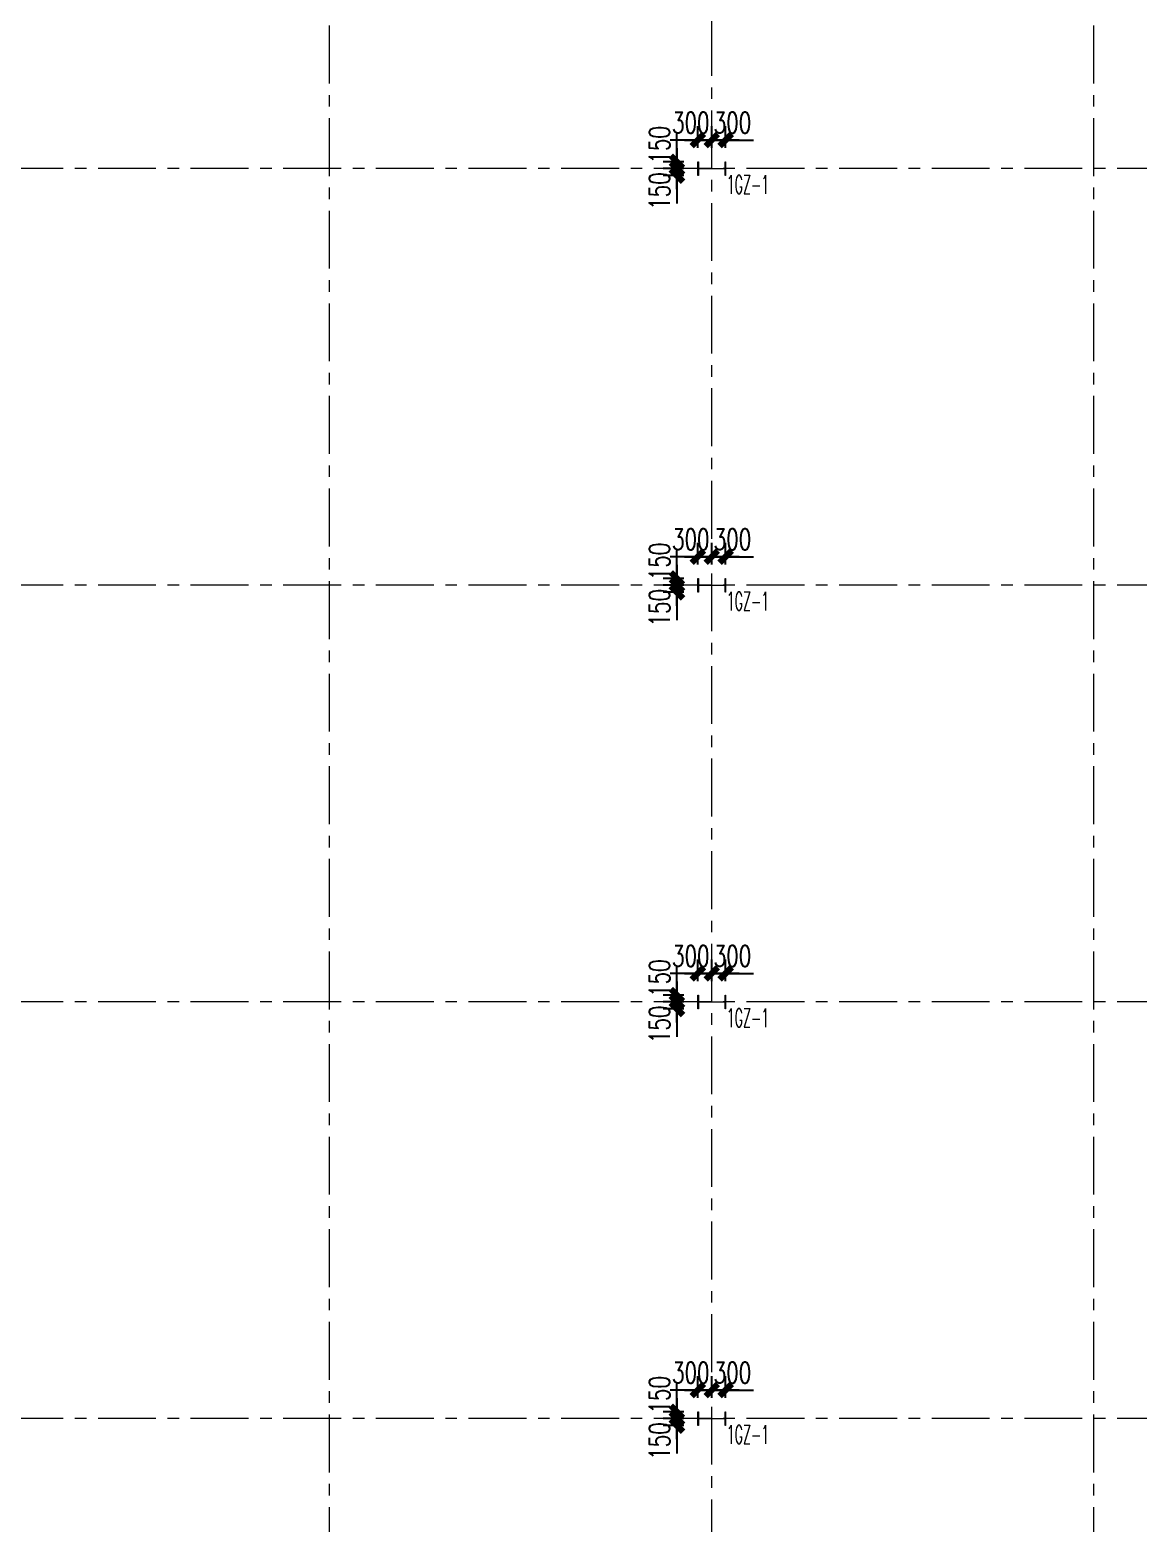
# Model space of a CAD drawing. Extents: x -1201378 to 2367219, y -619313 to 244905.
# Drawn here: x 119920 to 143847, y 180395 to 212650 of the extents above; entities that cross this region are included whole.
import ezdxf
from ezdxf.enums import TextEntityAlignment as Align

# ---------------------------------------------------------------- set-up
doc = ezdxf.new("R2010")
doc.units = 0
doc.header["$LTSCALE"] = 1000
doc.linetypes.add('CENTER', pattern=[2, 1.25, -0.25, 0.25, -0.25])
doc.layers.get('0').update_dxf_attribs({"linetype": 'CONTINUOUS'})
doc.layers.get('Defpoints').update_dxf_attribs({"linetype": 'CONTINUOUS'})
for name, color, linetype, lineweight in [('S-axis', 111, 'CONTINUOUS', 0), ('S-col', 2, 'CONTINUOUS', 0), ('S-dote', 5, 'CENTER', 0)]:
    doc.layers.add(name, color=color, linetype=linetype, lineweight=lineweight)
doc.layers.add('S-DIMZ', color=115, linetype='CONTINUOUS')
doc.layers.add('S-SGJ', color=21, linetype='CONTINUOUS')
doc.styles.add('SS1', font='tj-romans1.shx', dxfattribs={"width": 0.7, "bigfont": 'tj-hztxt1.shx'})
doc.dimstyles.new('S-150-ARCHI', dxfattribs={"dimscale": 150, "dimtxt": 3, "dimasz": 2, "dimexe": 2, "dimexo": 2, "dimgap": 1, "dimtad": 1, "dimdec": 0, "dimzin": 0, "dimdsep": 46, "dimtxsty": 'SS1', "dimblk1": 'TT', "dimblk2": 'TT', "dimsah": 1, "dimcen": 1, "dimclrd": 256, "dimclre": 256, "dimclrt": 256, "dimadec": 0, "dimazin": 0, "dimtfac": 1, "dimtdec": 0, "dimtix": 1, "dimtmove": 2, "dimatfit": 0, "dimldrblk": 'TT', "dimfxl": 2, "dimtolj": 1, "dimtzin": 0, "dimarcsym": 0})

# ---------------------------------------------------------------- blocks, each defined once
blk = doc.blocks.new('_FZH')
at = {"layer": 'S-col'}
blk.add_lwpolyline([(-0.375, -0.188), (-0.375, 0.187), (-0.36, 0.187), (-0.36, 0.005), (0.36, 0.005), (0.36, 0.187), (0.375, 0.187), (0.375, -0.188), (0.36, -0.188), (0.36, -0.005), (-0.36, -0.005), (-0.36, -0.188)], close=True, dxfattribs=at)
blk = doc.blocks.new('w4234324')
at = {"layer": 'S-col', "xscale": 800.0000000000005, "yscale": 800.0000000000005, "zscale": 800.0000000000005}
for p in [(-210454, 813820), (-210454, 804820), (-210454, 795820), (-210454, 786820)]:
    blk.add_blockref('_FZH', p, dxfattribs=at)
blk = doc.blocks.new('1#轴网')
at = {"layer": 'S-dote'}
for p, q in [((-173608.5, 18867), (-173608.5, 124689.3)), ((-165358.5, 19033.1), (-165358.5, 124689.3)), ((-157108.5, 18867), (-157108.5, 124689.3)), ((-99358.5, 97027), (-216950.7, 97027)), ((-99358.5, 88027), (-216950.7, 88027)), ((-99358.5, 79027), (-216950.7, 79027)), ((-99358.5, 70027), (-216950.7, 70027))]:
    blk.add_line(p, q, dxfattribs=at)
blk = doc.blocks.new('TT')
blk.add_line((-0.97, 0), (0.97, 0))
at = {"const_width": 0.45}
blk.add_lwpolyline([(-0.44, -0.44), (0.44, 0.44)], dxfattribs=at)
blk = doc.blocks.new('*D4955')
at = {"layer": 'Defpoints', "color": 0, "transparency": 16777216}
for p in [(133890, 182652), (134342, 182652), (134342, 182502)]:
    blk.add_point(p, dxfattribs=at)
at = {"layer": 'S-DIMZ', "lineweight": -2, "transparency": 16777216}
for p, q in [((133890, 182952), (133890, 183252)), ((134042, 182652), (133590, 182652)), ((133890, 182502), (133890, 182652)), ((134042, 182502), (133590, 182502)), ((133890, 182202), (133890, 181902))]:
    blk.add_line(p, q, dxfattribs=at)
at = {"layer": 'S-DIMZ', "lineweight": -2, "transparency": 16777216, "xscale": 300, "yscale": 300, "zscale": 300}
for p, rotation in [((133890, 182652), 270), ((133890, 182502), 90)]:
    blk.add_blockref('TT', p, dxfattribs=dict(at, rotation=rotation))
at = {"layer": 'S-DIMZ', "transparency": 16777216, "insert": (133515, 182168), "char_height": 450, "attachment_point": 5, "rotation": 90, "style": 'SS1'}
blk.add_mtext('\\A1;150', dxfattribs=at)
blk = doc.blocks.new('*D4956')
at = {"layer": 'Defpoints', "color": 0, "transparency": 16777216}
for p in [(133890, 182802), (134342, 182802), (134342, 182652)]:
    blk.add_point(p, dxfattribs=at)
at = {"layer": 'S-DIMZ', "lineweight": -2, "transparency": 16777216}
for p, q in [((133890, 183102), (133890, 183402)), ((134042, 182802), (133590, 182802)), ((134042, 182652), (133590, 182652)), ((133890, 182652), (133890, 182802)), ((133890, 182352), (133890, 182052))]:
    blk.add_line(p, q, dxfattribs=at)
at = {"layer": 'S-DIMZ', "lineweight": -2, "transparency": 16777216, "xscale": 300, "yscale": 300, "zscale": 300}
for p, rotation in [((133890, 182802), 270), ((133890, 182652), 90)]:
    blk.add_blockref('TT', p, dxfattribs=dict(at, rotation=rotation))
at = {"layer": 'S-DIMZ', "transparency": 16777216, "insert": (133515, 183167), "char_height": 450, "attachment_point": 5, "rotation": 90, "style": 'SS1'}
blk.add_mtext('\\A1;150', dxfattribs=at)
blk = doc.blocks.new('*D4957')
at = {"layer": 'Defpoints', "color": 0, "transparency": 16777216}
for p in [(134642, 183270), (134342, 182802), (134642, 182802)]:
    blk.add_point(p, dxfattribs=at)
at = {"layer": 'S-DIMZ', "lineweight": -2, "transparency": 16777216}
for p, q in [((134342, 183102), (134342, 183570)), ((134642, 183102), (134642, 183570)), ((134042, 183270), (133742, 183270)), ((134342, 183270), (134642, 183270)), ((134942, 183270), (135242, 183270))]:
    blk.add_line(p, q, dxfattribs=at)
at = {"layer": 'S-DIMZ', "lineweight": -2, "transparency": 16777216, "xscale": 300, "yscale": 300, "zscale": 300}
blk.add_blockref('TT', (134342, 183270), dxfattribs=at)
at = {"layer": 'S-DIMZ', "lineweight": -2, "transparency": 16777216, "xscale": 300, "yscale": 300, "zscale": 300, "rotation": 180}
blk.add_blockref('TT', (134642, 183270), dxfattribs=at)
at = {"layer": 'S-DIMZ', "transparency": 16777216, "insert": (134189, 183645), "char_height": 450, "attachment_point": 5, "style": 'SS1'}
blk.add_mtext('\\A1;300', dxfattribs=at)
blk = doc.blocks.new('*D4958')
at = {"layer": 'Defpoints', "color": 0, "transparency": 16777216}
for p in [(134942, 183270), (134642, 182802), (134942, 182802)]:
    blk.add_point(p, dxfattribs=at)
at = {"layer": 'S-DIMZ', "lineweight": -2, "transparency": 16777216}
for p, q in [((134642, 183102), (134642, 183570)), ((134942, 183102), (134942, 183570)), ((134342, 183270), (134042, 183270)), ((134642, 183270), (134942, 183270)), ((135242, 183270), (135542, 183270))]:
    blk.add_line(p, q, dxfattribs=at)
at = {"layer": 'S-DIMZ', "lineweight": -2, "transparency": 16777216, "xscale": 300, "yscale": 300, "zscale": 300}
blk.add_blockref('TT', (134642, 183270), dxfattribs=at)
at = {"layer": 'S-DIMZ', "lineweight": -2, "transparency": 16777216, "xscale": 300, "yscale": 300, "zscale": 300, "rotation": 180}
blk.add_blockref('TT', (134942, 183270), dxfattribs=at)
at = {"layer": 'S-DIMZ', "transparency": 16777216, "insert": (135089, 183645), "char_height": 450, "attachment_point": 5, "style": 'SS1'}
blk.add_mtext('\\A1;300', dxfattribs=at)
blk = doc.blocks.new('*D4939')
at = {"layer": 'Defpoints', "color": 0, "transparency": 16777216}
for p in [(133890, 191652), (134342, 191652), (134342, 191502)]:
    blk.add_point(p, dxfattribs=at)
at = {"layer": 'S-DIMZ', "lineweight": -2, "transparency": 16777216}
for p, q in [((133890, 191952), (133890, 192252)), ((134042, 191652), (133590, 191652)), ((133890, 191502), (133890, 191652)), ((134042, 191502), (133590, 191502)), ((133890, 191202), (133890, 190902))]:
    blk.add_line(p, q, dxfattribs=at)
at = {"layer": 'S-DIMZ', "lineweight": -2, "transparency": 16777216, "xscale": 300, "yscale": 300, "zscale": 300}
for p, rotation in [((133890, 191652), 270), ((133890, 191502), 90)]:
    blk.add_blockref('TT', p, dxfattribs=dict(at, rotation=rotation))
at = {"layer": 'S-DIMZ', "transparency": 16777216, "insert": (133515, 191168), "char_height": 450, "attachment_point": 5, "rotation": 90, "style": 'SS1'}
blk.add_mtext('\\A1;150', dxfattribs=at)
blk = doc.blocks.new('*D4940')
at = {"layer": 'Defpoints', "color": 0, "transparency": 16777216}
for p in [(133890, 191802), (134342, 191802), (134342, 191652)]:
    blk.add_point(p, dxfattribs=at)
at = {"layer": 'S-DIMZ', "lineweight": -2, "transparency": 16777216}
for p, q in [((133890, 192102), (133890, 192402)), ((134042, 191802), (133590, 191802)), ((134042, 191652), (133590, 191652)), ((133890, 191652), (133890, 191802)), ((133890, 191352), (133890, 191052))]:
    blk.add_line(p, q, dxfattribs=at)
at = {"layer": 'S-DIMZ', "lineweight": -2, "transparency": 16777216, "xscale": 300, "yscale": 300, "zscale": 300}
for p, rotation in [((133890, 191802), 270), ((133890, 191652), 90)]:
    blk.add_blockref('TT', p, dxfattribs=dict(at, rotation=rotation))
at = {"layer": 'S-DIMZ', "transparency": 16777216, "insert": (133515, 192167), "char_height": 450, "attachment_point": 5, "rotation": 90, "style": 'SS1'}
blk.add_mtext('\\A1;150', dxfattribs=at)
blk = doc.blocks.new('*D4941')
at = {"layer": 'Defpoints', "color": 0, "transparency": 16777216}
for p in [(134642, 192270), (134342, 191802), (134642, 191802)]:
    blk.add_point(p, dxfattribs=at)
at = {"layer": 'S-DIMZ', "lineweight": -2, "transparency": 16777216}
for p, q in [((134342, 192102), (134342, 192570)), ((134642, 192102), (134642, 192570)), ((134042, 192270), (133742, 192270)), ((134342, 192270), (134642, 192270)), ((134942, 192270), (135242, 192270))]:
    blk.add_line(p, q, dxfattribs=at)
at = {"layer": 'S-DIMZ', "lineweight": -2, "transparency": 16777216, "xscale": 300, "yscale": 300, "zscale": 300}
blk.add_blockref('TT', (134342, 192270), dxfattribs=at)
at = {"layer": 'S-DIMZ', "lineweight": -2, "transparency": 16777216, "xscale": 300, "yscale": 300, "zscale": 300, "rotation": 180}
blk.add_blockref('TT', (134642, 192270), dxfattribs=at)
at = {"layer": 'S-DIMZ', "transparency": 16777216, "insert": (134189, 192645), "char_height": 450, "attachment_point": 5, "style": 'SS1'}
blk.add_mtext('\\A1;300', dxfattribs=at)
blk = doc.blocks.new('*D4942')
at = {"layer": 'Defpoints', "color": 0, "transparency": 16777216}
for p in [(134942, 192270), (134642, 191802), (134942, 191802)]:
    blk.add_point(p, dxfattribs=at)
at = {"layer": 'S-DIMZ', "lineweight": -2, "transparency": 16777216}
for p, q in [((134642, 192102), (134642, 192570)), ((134942, 192102), (134942, 192570)), ((134342, 192270), (134042, 192270)), ((134642, 192270), (134942, 192270)), ((135242, 192270), (135542, 192270))]:
    blk.add_line(p, q, dxfattribs=at)
at = {"layer": 'S-DIMZ', "lineweight": -2, "transparency": 16777216, "xscale": 300, "yscale": 300, "zscale": 300}
blk.add_blockref('TT', (134642, 192270), dxfattribs=at)
at = {"layer": 'S-DIMZ', "lineweight": -2, "transparency": 16777216, "xscale": 300, "yscale": 300, "zscale": 300, "rotation": 180}
blk.add_blockref('TT', (134942, 192270), dxfattribs=at)
at = {"layer": 'S-DIMZ', "transparency": 16777216, "insert": (135089, 192645), "char_height": 450, "attachment_point": 5, "style": 'SS1'}
blk.add_mtext('\\A1;300', dxfattribs=at)
blk = doc.blocks.new('*D4959')
at = {"layer": 'Defpoints', "color": 0, "transparency": 16777216}
for p in [(133890, 200652), (134342, 200652), (134342, 200502)]:
    blk.add_point(p, dxfattribs=at)
at = {"layer": 'S-DIMZ', "lineweight": -2, "transparency": 16777216}
for p, q in [((133890, 200952), (133890, 201252)), ((134042, 200652), (133590, 200652)), ((133890, 200502), (133890, 200652)), ((134042, 200502), (133590, 200502)), ((133890, 200202), (133890, 199902))]:
    blk.add_line(p, q, dxfattribs=at)
at = {"layer": 'S-DIMZ', "lineweight": -2, "transparency": 16777216, "xscale": 300, "yscale": 300, "zscale": 300}
for p, rotation in [((133890, 200652), 270), ((133890, 200502), 90)]:
    blk.add_blockref('TT', p, dxfattribs=dict(at, rotation=rotation))
at = {"layer": 'S-DIMZ', "transparency": 16777216, "insert": (133515, 200168), "char_height": 450, "attachment_point": 5, "rotation": 90, "style": 'SS1'}
blk.add_mtext('\\A1;150', dxfattribs=at)
blk = doc.blocks.new('*D4960')
at = {"layer": 'Defpoints', "color": 0, "transparency": 16777216}
for p in [(133890, 200802), (134342, 200802), (134342, 200652)]:
    blk.add_point(p, dxfattribs=at)
at = {"layer": 'S-DIMZ', "lineweight": -2, "transparency": 16777216}
for p, q in [((133890, 201102), (133890, 201402)), ((134042, 200802), (133590, 200802)), ((134042, 200652), (133590, 200652)), ((133890, 200652), (133890, 200802)), ((133890, 200352), (133890, 200052))]:
    blk.add_line(p, q, dxfattribs=at)
at = {"layer": 'S-DIMZ', "lineweight": -2, "transparency": 16777216, "xscale": 300, "yscale": 300, "zscale": 300}
for p, rotation in [((133890, 200802), 270), ((133890, 200652), 90)]:
    blk.add_blockref('TT', p, dxfattribs=dict(at, rotation=rotation))
at = {"layer": 'S-DIMZ', "transparency": 16777216, "insert": (133515, 201167), "char_height": 450, "attachment_point": 5, "rotation": 90, "style": 'SS1'}
blk.add_mtext('\\A1;150', dxfattribs=at)
blk = doc.blocks.new('*D4961')
at = {"layer": 'Defpoints', "color": 0, "transparency": 16777216}
for p in [(134642, 201270), (134342, 200802), (134642, 200802)]:
    blk.add_point(p, dxfattribs=at)
at = {"layer": 'S-DIMZ', "lineweight": -2, "transparency": 16777216}
for p, q in [((134342, 201102), (134342, 201570)), ((134642, 201102), (134642, 201570)), ((134042, 201270), (133742, 201270)), ((134342, 201270), (134642, 201270)), ((134942, 201270), (135242, 201270))]:
    blk.add_line(p, q, dxfattribs=at)
at = {"layer": 'S-DIMZ', "lineweight": -2, "transparency": 16777216, "xscale": 300, "yscale": 300, "zscale": 300}
blk.add_blockref('TT', (134342, 201270), dxfattribs=at)
at = {"layer": 'S-DIMZ', "lineweight": -2, "transparency": 16777216, "xscale": 300, "yscale": 300, "zscale": 300, "rotation": 180}
blk.add_blockref('TT', (134642, 201270), dxfattribs=at)
at = {"layer": 'S-DIMZ', "transparency": 16777216, "insert": (134189, 201645), "char_height": 450, "attachment_point": 5, "style": 'SS1'}
blk.add_mtext('\\A1;300', dxfattribs=at)
blk = doc.blocks.new('*D4962')
at = {"layer": 'Defpoints', "color": 0, "transparency": 16777216}
for p in [(134942, 201270), (134642, 200802), (134942, 200802)]:
    blk.add_point(p, dxfattribs=at)
at = {"layer": 'S-DIMZ', "lineweight": -2, "transparency": 16777216}
for p, q in [((134642, 201102), (134642, 201570)), ((134942, 201102), (134942, 201570)), ((134342, 201270), (134042, 201270)), ((134642, 201270), (134942, 201270)), ((135242, 201270), (135542, 201270))]:
    blk.add_line(p, q, dxfattribs=at)
at = {"layer": 'S-DIMZ', "lineweight": -2, "transparency": 16777216, "xscale": 300, "yscale": 300, "zscale": 300}
blk.add_blockref('TT', (134642, 201270), dxfattribs=at)
at = {"layer": 'S-DIMZ', "lineweight": -2, "transparency": 16777216, "xscale": 300, "yscale": 300, "zscale": 300, "rotation": 180}
blk.add_blockref('TT', (134942, 201270), dxfattribs=at)
at = {"layer": 'S-DIMZ', "transparency": 16777216, "insert": (135089, 201645), "char_height": 450, "attachment_point": 5, "style": 'SS1'}
blk.add_mtext('\\A1;300', dxfattribs=at)
blk = doc.blocks.new('*D4963')
at = {"layer": 'Defpoints', "color": 0, "transparency": 16777216}
for p in [(133890, 209652), (134342, 209652), (134342, 209502)]:
    blk.add_point(p, dxfattribs=at)
at = {"layer": 'S-DIMZ', "lineweight": -2, "transparency": 16777216}
for p, q in [((133890, 209952), (133890, 210252)), ((134042, 209652), (133590, 209652)), ((134042, 209502), (133590, 209502)), ((133890, 209502), (133890, 209652)), ((133890, 209202), (133890, 208902))]:
    blk.add_line(p, q, dxfattribs=at)
at = {"layer": 'S-DIMZ', "lineweight": -2, "transparency": 16777216, "xscale": 300, "yscale": 300, "zscale": 300}
for p, rotation in [((133890, 209652), 270), ((133890, 209502), 90)]:
    blk.add_blockref('TT', p, dxfattribs=dict(at, rotation=rotation))
at = {"layer": 'S-DIMZ', "transparency": 16777216, "insert": (133515, 209168), "char_height": 450, "attachment_point": 5, "rotation": 90, "style": 'SS1'}
blk.add_mtext('\\A1;150', dxfattribs=at)
blk = doc.blocks.new('*D4964')
at = {"layer": 'Defpoints', "color": 0, "transparency": 16777216}
for p in [(133890, 209802), (134342, 209802), (134342, 209652)]:
    blk.add_point(p, dxfattribs=at)
at = {"layer": 'S-DIMZ', "lineweight": -2, "transparency": 16777216}
for p, q in [((133890, 210102), (133890, 210402)), ((134042, 209802), (133590, 209802)), ((133890, 209652), (133890, 209802)), ((134042, 209652), (133590, 209652)), ((133890, 209352), (133890, 209052))]:
    blk.add_line(p, q, dxfattribs=at)
at = {"layer": 'S-DIMZ', "lineweight": -2, "transparency": 16777216, "xscale": 300, "yscale": 300, "zscale": 300}
for p, rotation in [((133890, 209802), 270), ((133890, 209652), 90)]:
    blk.add_blockref('TT', p, dxfattribs=dict(at, rotation=rotation))
at = {"layer": 'S-DIMZ', "transparency": 16777216, "insert": (133515, 210167), "char_height": 450, "attachment_point": 5, "rotation": 90, "style": 'SS1'}
blk.add_mtext('\\A1;150', dxfattribs=at)
blk = doc.blocks.new('*D4965')
at = {"layer": 'Defpoints', "color": 0, "transparency": 16777216}
for p in [(134642, 210270), (134342, 209802), (134642, 209802)]:
    blk.add_point(p, dxfattribs=at)
at = {"layer": 'S-DIMZ', "lineweight": -2, "transparency": 16777216}
for p, q in [((134342, 210102), (134342, 210570)), ((134642, 210102), (134642, 210570)), ((134042, 210270), (133742, 210270)), ((134342, 210270), (134642, 210270)), ((134942, 210270), (135242, 210270))]:
    blk.add_line(p, q, dxfattribs=at)
at = {"layer": 'S-DIMZ', "lineweight": -2, "transparency": 16777216, "xscale": 300, "yscale": 300, "zscale": 300}
blk.add_blockref('TT', (134342, 210270), dxfattribs=at)
at = {"layer": 'S-DIMZ', "lineweight": -2, "transparency": 16777216, "xscale": 300, "yscale": 300, "zscale": 300, "rotation": 180}
blk.add_blockref('TT', (134642, 210270), dxfattribs=at)
at = {"layer": 'S-DIMZ', "transparency": 16777216, "insert": (134189, 210645), "char_height": 450, "attachment_point": 5, "style": 'SS1'}
blk.add_mtext('\\A1;300', dxfattribs=at)
blk = doc.blocks.new('*D4966')
at = {"layer": 'Defpoints', "color": 0, "transparency": 16777216}
for p in [(134942, 210270), (134642, 209802), (134942, 209802)]:
    blk.add_point(p, dxfattribs=at)
at = {"layer": 'S-DIMZ', "lineweight": -2, "transparency": 16777216}
for p, q in [((134642, 210102), (134642, 210570)), ((134942, 210102), (134942, 210570)), ((134342, 210270), (134042, 210270)), ((134642, 210270), (134942, 210270)), ((135242, 210270), (135542, 210270))]:
    blk.add_line(p, q, dxfattribs=at)
at = {"layer": 'S-DIMZ', "lineweight": -2, "transparency": 16777216, "xscale": 300, "yscale": 300, "zscale": 300}
blk.add_blockref('TT', (134642, 210270), dxfattribs=at)
at = {"layer": 'S-DIMZ', "lineweight": -2, "transparency": 16777216, "xscale": 300, "yscale": 300, "zscale": 300, "rotation": 180}
blk.add_blockref('TT', (134942, 210270), dxfattribs=at)
at = {"layer": 'S-DIMZ', "transparency": 16777216, "insert": (135089, 210645), "char_height": 450, "attachment_point": 5, "style": 'SS1'}
blk.add_mtext('\\A1;300', dxfattribs=at)

msp = doc.modelspace()

# ---------------------------------------------------------------- block references
at = {"layer": 'S-axis'}
msp.add_blockref('1#轴网', (300000, 112624.8), dxfattribs=at)
at = {"layer": 'S-col'}
msp.add_blockref('w4234324', (345095.7, -604168.2), dxfattribs=at)

# ---------------------------------------------------------------- texts
at = {"layer": 'S-SGJ', "style": 'SS1', "width": 0.5}
for p in [(134965.5, 209308.2), (134965.5, 200308.2), (134965.5, 191308.2), (134965.5, 182308.2)]:
    msp.add_text('1GZ-1', height=400, dxfattribs=at).set_placement(p, align=Align.MIDDLE_LEFT)

# ---------------------------------------------------------------- dimensions: what is measured, and where the dimension line sits
at = {"layer": 'S-DIMZ'}
for base, p1, p2, picture, middle in [((133890.1, 209801.8), (134341.5, 209651.8), (134341.5, 209801.8), '*D4964', (133515.1, 210166.7)), ((133890.1, 209651.8), (134341.5, 209501.8), (134341.5, 209651.8), '*D4963', (133515.1, 209168)), ((133890.1, 200801.8), (134341.5, 200651.8), (134341.5, 200801.8), '*D4960', (133515.1, 201166.7)), ((133890.1, 200651.8), (134341.5, 200501.8), (134341.5, 200651.8), '*D4959', (133515.1, 200168)), ((133890.1, 191801.8), (134341.5, 191651.8), (134341.5, 191801.8), '*D4940', (133515.1, 192166.7)), ((133890.1, 191651.8), (134341.5, 191501.8), (134341.5, 191651.8), '*D4939', (133515.1, 191168)), ((133890.1, 182801.8), (134341.5, 182651.8), (134341.5, 182801.8), '*D4956', (133515.1, 183166.7)), ((133890.1, 182651.8), (134341.5, 182501.8), (134341.5, 182651.8), '*D4955', (133515.1, 182168))]:
    dim = msp.add_linear_dim(base=base, p1=p1, p2=p2, angle=90, dimstyle='S-150-ARCHI', dxfattribs=at)
    dim.commit()
    dim.dimension.update_dxf_attribs({"geometry": picture, "text_midpoint": middle, "dimtype": 160})
for base, p1, p2, picture, middle in [((134641.5, 210270), (134341.5, 209801.8), (134641.5, 209801.8), '*D4965', (134188.6, 210645)), ((134941.5, 210270), (134641.5, 209801.8), (134941.5, 209801.8), '*D4966', (135089.3, 210645)), ((134641.5, 201270), (134341.5, 200801.8), (134641.5, 200801.8), '*D4961', (134188.6, 201645)), ((134941.5, 201270), (134641.5, 200801.8), (134941.5, 200801.8), '*D4962', (135089.3, 201645)), ((134641.5, 192270), (134341.5, 191801.8), (134641.5, 191801.8), '*D4941', (134188.6, 192645)), ((134941.5, 192270), (134641.5, 191801.8), (134941.5, 191801.8), '*D4942', (135089.3, 192645)), ((134641.5, 183270), (134341.5, 182801.8), (134641.5, 182801.8), '*D4957', (134188.6, 183645)), ((134941.5, 183270), (134641.5, 182801.8), (134941.5, 182801.8), '*D4958', (135089.3, 183645))]:
    dim = msp.add_linear_dim(base=base, p1=p1, p2=p2, dimstyle='S-150-ARCHI', dxfattribs=at)
    dim.commit()
    dim.dimension.update_dxf_attribs({"geometry": picture, "text_midpoint": middle, "dimtype": 160})

doc.saveas('drawing.dxf')
